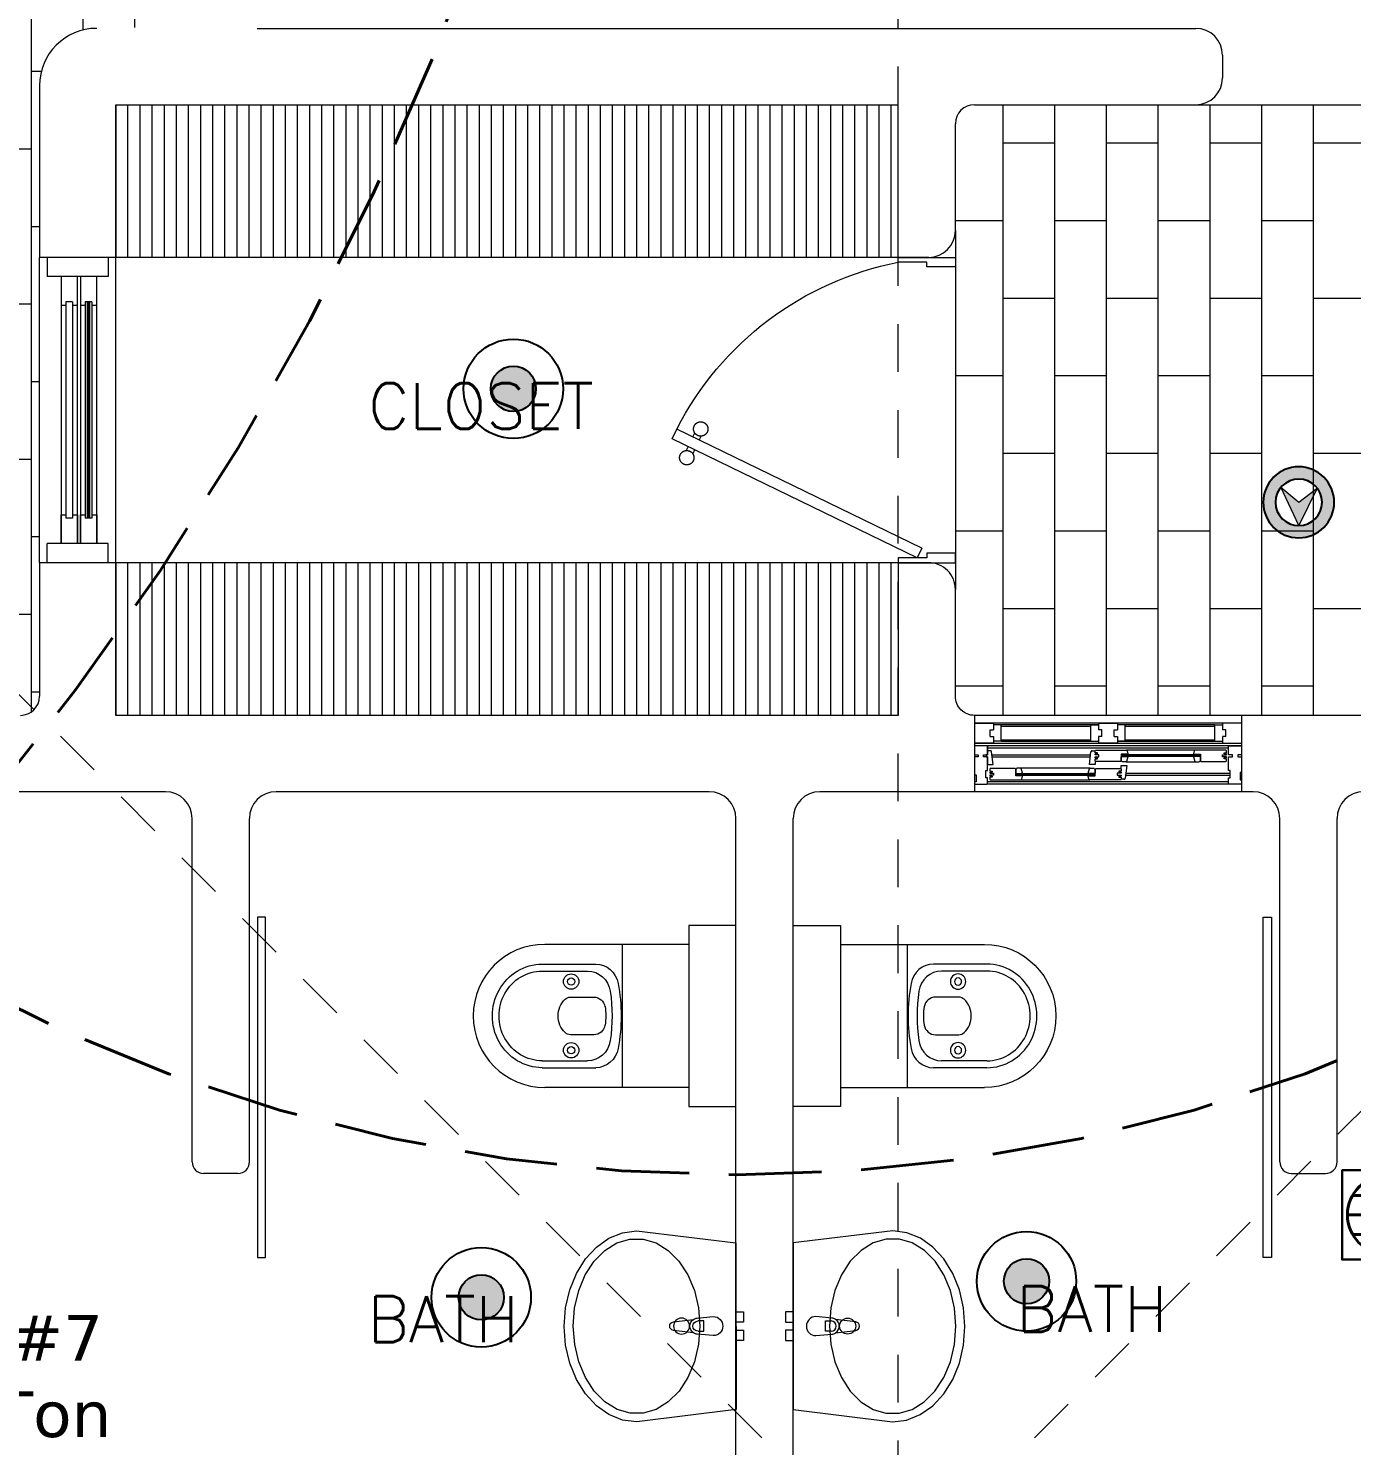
# Model space of a CAD drawing. Header units: metres. Extents: x 14 to 2416, y -346 to 476.
# Drawn here: x 30.022 to 33.49, y -151.996 to -148.283 of the extents above; entities that cross this region are included whole.
import ezdxf

# ---------------------------------------------------------------- set-up
doc = ezdxf.new("R2010")
doc.units = ezdxf.units.M
for name, pattern in [('0', [0]), ('Dash Style-2', [0.694425, 0.48607, -0.208355]), ('HIDDEN2', [0.1875, 0.125, -0.0625])]:
    doc.linetypes.add(name, pattern=pattern)
doc.layers.get('0').update_dxf_attribs({"linetype": '0', "lineweight": 20})
for name, color, linetype, lineweight in [('A-ANNO-TEXT', 20, 'Continuous', 13), ('A-DOOR', 35, 'Continuous', 5), ('A-WALL', 250, 'Continuous', 20), ('baños', 251, 'Continuous', 0), ('closets', 253, 'Continuous', 0), ('cristales', 131, 'Continuous', 0), ('E Base Registro', 8, 'Continuous', 30), ('E Salida AAcond', 144, 'Continuous', 40), ('E Tuberia Emp Piso', 24, 'Dash Style-2', 40), ('MAVA', 1, 'Continuous', 15), ('piscina', 131, 'Continuous', 0), ('piso', 253, 'Continuous', 0), ('textos', 7, 'Continuous', 0)]:
    doc.layers.add(name, color=color, linetype=linetype, lineweight=lineweight)
doc.layers.add('hatch piso', color=253, linetype='Continuous', lineweight=0, transparency=0.7)
doc.layers.add('MAVA LUM', color=1, linetype='Continuous')
doc.layers.add('MAVA Luminarias', color=1, linetype='Continuous')
doc.layers.add('Techos 1', color=7, linetype='HIDDEN2', lineweight=9, true_color=0x42391a)
doc.styles.add('DIMTEXT', font='dim.shx', dxfattribs={"width": 0.75})
doc.styles.get("Standard").update_dxf_attribs({"font": 'arial.ttf', "height": 0.1875})

# ---------------------------------------------------------------- blocks, each defined once
blk = doc.blocks.new('A$C95be60c7')
at = {"layer": 'A-DOOR'}
for p, q in [((0.4752, 0.7426), (0.4497, 0.7302)), ((0.762, 0.0876), (0.4497, 0.7302)), ((0.7875, 0.1), (0.4752, 0.7426)), ((0.4703, 0.6879), (0.4601, 0.6829)), ((0.4785, 0.671), (0.4683, 0.666)), ((0.4958, 0.7003), (0.506, 0.7052)), ((0.504, 0.6833), (0.5143, 0.6883)), ((0.762, 0.0876), (0.7875, 0.1))]:
    blk.add_line(p, q, dxfattribs=at)
for points in [[(0, 0), (0.025, 0), (0.025, 0.075), (0.0125, 0.075), (0.0125, 0.15), (0, 0.15), (0, 0)], [(0.8, 0), (0.775, 0), (0.775, 0.075), (0.7875, 0.075), (0.7875, 0.15), (0.8, 0.15), (0.8, 0)]]:
    blk.add_lwpolyline(points, dxfattribs=at)
blk.add_arc((0.8309, -0.0119), 0.8343, 117.1874, 168.8099, dxfattribs=at)
for points in [[(0.506, 0.7039), (0.506, 0.709), (0.511, 0.7177), (0.5198, 0.7227), (0.5298, 0.7227), (0.5386, 0.7177), (0.5436, 0.7089), (0.5436, 0.6989), (0.5386, 0.6901), (0.5298, 0.6851), (0.5197, 0.6851), (0.511, 0.6901), (0.506, 0.6989), (0.506, 0.7039)], [(0.4307, 0.6673), (0.4307, 0.6724), (0.4358, 0.6811), (0.4445, 0.6861), (0.4546, 0.6861), (0.4633, 0.6811), (0.4684, 0.6724), (0.4683, 0.6623), (0.4633, 0.6535), (0.4546, 0.6485), (0.4445, 0.6485), (0.4357, 0.6536), (0.4307, 0.6623), (0.4307, 0.6673)]]:
    blk.add_open_spline(points, degree=2, dxfattribs=at)
blk = doc.blocks.new('A$Cbbaa2d29')
at = {"layer": 'baños'}
for p, q in [((0.0499, 0.1234), (0.0499, 0.5009)), ((0.1017, 0.5075), (0.1017, 0.3676)), ((0.1199, 0.5075), (0.1199, 0.3887)), ((0.3549, 0.5075), (0.3549, 0.3887)), ((0.373, 0.5075), (0.373, 0.3676)), ((0.4249, 0.1234), (0.4249, 0.5009)), ((0.1881, 0.3727), (0.1881, 0.434)), ((0.2866, 0.434), (0.2866, 0.3727)), ((0.4249, 0.2984), (0.0499, 0.2984))]:
    blk.add_line(p, q, dxfattribs=at)
blk.add_lwpolyline([(0, 0.1234), (0, 0), (0.4747, 0), (0.4747, 0.1234)], close=True, dxfattribs=at)
for centre, radius in [((0.1474, 0.4318), 0.0201), ((0.3274, 0.4318), 0.0201), ((0.1474, 0.4318), 0.00947), ((0.3274, 0.4318), 0.00947)]:
    blk.add_circle(centre, radius, dxfattribs=at)
blk.add_arc((0.2374, 0.5009), 0.1875, 0, 180, dxfattribs=at)
at = {"layer": 'baños', "extrusion": (0, 0, -1)}
for centre, major_axis, ratio, start_param, end_param in [((0.2374, 0.5075), (-0.1356, 0), 0.964958, 0, 3.141593), ((0.2374, 0.5075), (-0.1175, 0), 0.964958, 0, 3.141593), ((0.2084, 0.434), (-0.0203, 0), 0.98668, 0, 0.757183), ((0.2374, 0.407), (0.0601, 0), 0.98668, 3.898776, 5.526002), ((0.2663, 0.434), (0.0203, 0), 0.98668, -0.757183, 0), ((0.182, 0.3887), (0.0622, 0), 0.964958, 1.721071, 3.141593), ((0.2185, 0.3727), (0.0304, 0), 0.98668, 1.75053, 3.141593), ((0.2562, 0.3727), (0.0304, 0), 0.98668, 0, 1.391062), ((0.2927, 0.3887), (-0.0622, 0), 0.964958, 3.141593, 4.562115), ((0.1639, 0.3676), (0.0622, 0), 0.964958, 1.761771, 3.141593), ((0.2374, 0.4749), (0.1357, 0), 0.98668, 1.391062, 1.75053), ((0.3108, 0.3676), (0.0622, 0), 0.964958, 0, 1.379822), ((0.2374, 0.7342), (0.4491, 0), 0.964958, 1.379822, 1.761771), ((0.2374, 0.7413), (-0.4317, 0), 0.964958, 4.562115, 4.862663)]:
    blk.add_ellipse(centre, major_axis=major_axis, ratio=ratio, start_param=start_param, end_param=end_param, dxfattribs=at)
blk = doc.blocks.new('Basin 22')
at = {"layer": 'baños'}
for p, q in [((-218.5, 0), (-250.6, -260.4)), ((218.5, 0), (-218.5, 0)), ((-10.5, 20), (-37.5, 20)), ((-37.5, 20), (-37.5, 0)), ((-37.5, 0), (-10.5, 0)), ((-10.5, 0), (-10.5, 20)), ((37.5, 20), (10.5, 20)), ((10.5, 20), (10.5, 0)), ((10.5, 0), (37.5, 0)), ((37.5, 0), (37.5, 20)), ((250, -260.4), (218.5, 0)), ((-218.4, -0.4), (-218.5, -0.4)), ((-218.4, -0.4), (-218.5, -0.4)), ((218.5, -0.4), (218.4, -0.4)), ((218.5, -0.4), (218.4, -0.4)), ((-25, -59.4), (-21, -101.4)), ((21, -101.4), (25, -59.4)), ((-93.2, -108.9), (-134.7, -126.2)), ((-47.6, -98.2), (-93.2, -108.9)), ((0, -94.6), (-47.6, -98.2)), ((-17.7, -110.9), (-11.1, -163.8)), ((-13.6, -99.2), (-13.6, -84.3)), ((-13.6, -84.3), (13.6, -84.3)), ((47.6, -98.2), (0, -94.6)), ((11.1, -163.8), (17.7, -110.9)), ((13.6, -84.3), (13.6, -99.2)), ((93.2, -108.9), (47.6, -98.2)), ((134.7, -126.2), (93.2, -108.9)), ((-134.7, -126.2), (-170.3, -149.4)), ((170.3, -149.4), (134.7, -126.2)), ((-198.5, -177.5), (-218, -209.2)), ((-170.3, -149.4), (-198.5, -177.5)), ((198.5, -177.5), (170.3, -149.4)), ((218, -209.2), (198.5, -177.5)), ((-218, -209.2), (-227.9, -243.1)), ((227.9, -243.1), (218, -209.2)), ((-227.9, -243.1), (-227.9, -277.8)), ((227.9, -277.8), (227.9, -243.1)), ((-250.6, -260.4), (-245.8, -297.4)), ((-227.9, -277.8), (-218, -311.7)), ((218, -311.7), (227.9, -277.8)), ((244.6, -297.4), (249.4, -260.4)), ((-245.8, -297.4), (-231.6, -333)), ((-231.6, -333), (-208.5, -365.7)), ((-218, -311.7), (-198.5, -343.4)), ((198.5, -343.4), (218, -311.7)), ((207.3, -365.7), (230.4, -333)), ((230.4, -333), (244.6, -297.4)), ((-208.5, -365.7), (-177.4, -394.5)), ((-198.5, -343.4), (-170.3, -371.4)), ((170.3, -371.4), (198.5, -343.4)), ((176.2, -394.5), (207.3, -365.7)), ((-177.4, -394.5), (-139.5, -418.1)), ((-170.3, -371.4), (-134.7, -394.6)), ((-134.7, -394.6), (-93.2, -412)), ((93.2, -412), (134.7, -394.6)), ((134.7, -394.6), (170.3, -371.4)), ((138.3, -418.1), (176.2, -394.5)), ((-139.5, -418.1), (-96.3, -435.6)), ((-96.3, -435.6), (-49.4, -446.4)), ((-93.2, -412), (-47.6, -422.7)), ((-47.6, -422.7), (0, -426.3)), ((0, -426.3), (47.6, -422.7)), ((47.6, -422.7), (93.2, -412)), ((48.2, -446.4), (95.1, -435.6)), ((95.1, -435.6), (138.3, -418.1)), ((-49.4, -446.4), (-0.6, -450)), ((-0.6, -450), (48.2, -446.4))]:
    blk.add_line(p, q, dxfattribs=at)
blk.add_circle((0, -142.6), 21, dxfattribs=at)
for centre, radius, start, end in [((0, -59.4), 25, 0, 180), ((0, -99.5), 21.1, 185.1696, 212.771), ((0, -99.5), 21.1, 212.771, 327.229), ((0, -99.2), 13.6, 180, 0), ((0, -99.5), 21.1, 327.229, 354.8304), ((0, -162.4), 11.2, 187.1389, 352.8611)]:
    blk.add_arc(centre, radius, start, end, dxfattribs=at)
blk = doc.blocks.new('Fenton Bead')
at = {"color": 7}
blk.add_lwpolyline([(2.1, 12.5, -0.341999), (0.2, 11), (0, 10.7), (0, 1), (1, 0), (18, 0), (18, 0.5), (14.7, 12.9, 0.339454), (13.2, 14), (4.1, 14, 0.341999)], format="xyb", close=True, dxfattribs=at)
blk = doc.blocks.new('A$C6ca19f56')
at = {"layer": 'A-DOOR', "color": 7}
for p, q in [((0.7, 0.2), (0, 0.2)), ((0.0325, 0.12), (0, 0.12)), ((0, 0.12), (0, 0.097)), ((0.7, 0.12), (0, 0.12)), ((0.034, 0.1185), (0.0325, 0.12)), ((0.034, 0.097), (0.034, 0.1185)), ((0.034, 0.1185), (0.034, 0.097)), ((0.666, 0.1185), (0.6675, 0.12)), ((0.666, 0.097), (0.666, 0.1185)), ((0.6675, 0.12), (0.7, 0.12)), ((0.7, 0.12), (0.7, 0.097)), ((0, 0.097), (0.01, 0.097)), ((0.01, 0.091), (0, 0.091)), ((0, 0.091), (0, 0.0445)), ((0.01, 0.097), (0.01, 0.091)), ((0.024, 0.091), (0.024, 0.097)), ((0.024, 0.097), (0.034, 0.097)), ((0.034, 0.091), (0.024, 0.091)), ((0.034, 0.097), (0.0305, 0.097)), ((0.0305, 0.097), (0.0305, 0.091)), ((0.0305, 0.091), (0.034, 0.091)), ((0.0417, 0.1075), (0.034, 0.1075)), ((0.034, 0.0555), (0.034, 0.091)), ((0.034, 0.091), (0.034, 0.0715)), ((0.049, 0.0715), (0.0447, 0.1047)), ((0.301, 0.0715), (0.3053, 0.1047)), ((0.3083, 0.1075), (0.316, 0.1075)), ((0.316, 0.1075), (0.3175, 0.109)), ((0.316, 0.102), (0.316, 0.1075)), ((0.322, 0.102), (0.316, 0.102)), ((0.316, 0.097), (0.316, 0.0993)), ((0.316, 0.0993), (0.322, 0.0993)), ((0.326, 0.097), (0.316, 0.097)), ((0.316, 0.089), (0.316, 0.091)), ((0.316, 0.091), (0.326, 0.091)), ((0.322, 0.089), (0.316, 0.089)), ((0.316, 0.0805), (0.316, 0.0863)), ((0.316, 0.0863), (0.322, 0.0863)), ((0.3175, 0.079), (0.316, 0.0805)), ((0.316, 0.0805), (0.316, 0.0715)), ((0.3175, 0.109), (0.3981, 0.109)), ((0.3825, 0.079), (0.3175, 0.079)), ((0.322, 0.0993), (0.322, 0.102)), ((0.322, 0.0863), (0.322, 0.089)), ((0.326, 0.091), (0.326, 0.097)), ((0.384, 0.0805), (0.3825, 0.079)), ((0.4015, 0.098), (0.384, 0.098)), ((0.384, 0.098), (0.384, 0.0805)), ((0.384, 0.095), (0.389, 0.095)), ((0.384, 0.095), (0.389, 0.095)), ((0.389, 0.097), (0.395, 0.093)), ((0.389, 0.093), (0.395, 0.097)), ((0.3972, 0.078), (0.5788, 0.078)), ((0.3981, 0.109), (0.4, 0.1075)), ((0.5779, 0.109), (0.3981, 0.109)), ((0.4, 0.1075), (0.402, 0.0995)), ((0.402, 0.0985), (0.4015, 0.098)), ((0.402, 0.0995), (0.402, 0.0985)), ((0.576, 0.1075), (0.574, 0.0995)), ((0.574, 0.0995), (0.574, 0.0985)), ((0.574, 0.0985), (0.5745, 0.098)), ((0.5745, 0.098), (0.592, 0.098)), ((0.5779, 0.109), (0.576, 0.1075)), ((0.6585, 0.109), (0.5779, 0.109)), ((0.587, 0.097), (0.581, 0.093)), ((0.587, 0.093), (0.581, 0.097)), ((0.592, 0.095), (0.587, 0.095)), ((0.592, 0.095), (0.587, 0.095)), ((0.592, 0.098), (0.592, 0.0805)), ((0.592, 0.0805), (0.5935, 0.079)), ((0.5935, 0.079), (0.6585, 0.079)), ((0.65, 0.091), (0.65, 0.097)), ((0.65, 0.097), (0.66, 0.097)), ((0.66, 0.091), (0.65, 0.091)), ((0.654, 0.0993), (0.654, 0.102)), ((0.654, 0.102), (0.66, 0.102)), ((0.66, 0.0993), (0.654, 0.0993)), ((0.654, 0.0863), (0.654, 0.089)), ((0.654, 0.089), (0.66, 0.089)), ((0.66, 0.0863), (0.654, 0.0863)), ((0.66, 0.1075), (0.6585, 0.109)), ((0.6585, 0.079), (0.66, 0.0805)), ((0.66, 0.102), (0.66, 0.1075)), ((0.66, 0.097), (0.66, 0.0993)), ((0.66, 0.089), (0.66, 0.091)), ((0.66, 0.0805), (0.66, 0.0863)), ((0.676, 0.097), (0.666, 0.097)), ((0.666, 0.0555), (0.666, 0.091)), ((0.666, 0.091), (0.676, 0.091)), ((0.676, 0.091), (0.676, 0.097)), ((0.7, 0.097), (0.69, 0.097)), ((0.69, 0.097), (0.69, 0.091)), ((0.69, 0.091), (0.7, 0.091)), ((0.7, 0.091), (0.7, 0.0505)), ((0, 0.0445), (0.004, 0.0445)), ((0.004, 0.0445), (0.004, 0.0255)), ((0.03, 0.0365), (0.03, 0.0555)), ((0.03, 0.0555), (0.034, 0.0555)), ((0.034, 0.0715), (0.049, 0.0715)), ((0.0415, 0.061), (0.04, 0.0595)), ((0.04, 0.0595), (0.04, 0.0537)), ((0.04, 0.0537), (0.046, 0.0537)), ((0.046, 0.051), (0.04, 0.051)), ((0.04, 0.051), (0.04, 0.049)), ((0.04, 0.049), (0.05, 0.049)), ((0.05, 0.043), (0.04, 0.043)), ((0.04, 0.043), (0.04, 0.0407)), ((0.04, 0.0407), (0.046, 0.0407)), ((0.046, 0.038), (0.04, 0.038)), ((0.04, 0.038), (0.04, 0.0325)), ((0.1065, 0.061), (0.0415, 0.061)), ((0.046, 0.0537), (0.046, 0.051)), ((0.046, 0.0407), (0.046, 0.038)), ((0.05, 0.049), (0.05, 0.043)), ((0.108, 0.0595), (0.1065, 0.061)), ((0.108, 0.042), (0.108, 0.0595)), ((0.108, 0.045), (0.113, 0.045)), ((0.108, 0.045), (0.113, 0.045)), ((0.1255, 0.042), (0.108, 0.042)), ((0.113, 0.043), (0.119, 0.047)), ((0.113, 0.047), (0.119, 0.043)), ((0.3028, 0.062), (0.1212, 0.062)), ((0.124, 0.0325), (0.126, 0.0405)), ((0.126, 0.0415), (0.1255, 0.042)), ((0.126, 0.0405), (0.126, 0.0415)), ((0.298, 0.0415), (0.2985, 0.042)), ((0.298, 0.0405), (0.298, 0.0415)), ((0.3, 0.0325), (0.298, 0.0405)), ((0.2985, 0.042), (0.316, 0.042)), ((0.316, 0.0715), (0.301, 0.0715)), ((0.311, 0.043), (0.305, 0.047)), ((0.311, 0.047), (0.305, 0.043)), ((0.316, 0.045), (0.311, 0.045)), ((0.316, 0.045), (0.311, 0.045)), ((0.316, 0.0595), (0.3175, 0.061)), ((0.316, 0.042), (0.316, 0.0595)), ((0.3175, 0.061), (0.3825, 0.061)), ((0.384, 0.049), (0.374, 0.049)), ((0.374, 0.049), (0.374, 0.043)), ((0.374, 0.043), (0.384, 0.043)), ((0.384, 0.0537), (0.378, 0.0537)), ((0.378, 0.0537), (0.378, 0.051)), ((0.378, 0.051), (0.384, 0.051)), ((0.384, 0.0407), (0.378, 0.0407)), ((0.378, 0.0407), (0.378, 0.038)), ((0.378, 0.038), (0.384, 0.038)), ((0.3825, 0.061), (0.384, 0.0595)), ((0.384, 0.0595), (0.384, 0.0685)), ((0.384, 0.0685), (0.399, 0.0685)), ((0.384, 0.0595), (0.384, 0.0537)), ((0.384, 0.051), (0.384, 0.049)), ((0.384, 0.043), (0.384, 0.0407)), ((0.384, 0.038), (0.384, 0.0325)), ((0.399, 0.0685), (0.3947, 0.0353)), ((0.67, 0.0555), (0.666, 0.0555)), ((0.67, 0.0365), (0.67, 0.0555)), ((0.7, 0.0505), (0.696, 0.0505)), ((0.696, 0.0505), (0.696, 0.0315)), ((0.004, 0.0255), (0, 0.0255)), ((0, 0.0255), (0, 0.0215)), ((0, 0.0215), (0.0015, 0.02)), ((0.7, 0), (0, 0)), ((0.0015, 0.02), (0.0325, 0.02)), ((0.034, 0.0365), (0.03, 0.0365)), ((0.0325, 0.02), (0.034, 0.0215)), ((0.6675, 0.02), (0.0325, 0.02)), ((0.034, 0.0215), (0.034, 0.0365)), ((0.04, 0.0325), (0.0415, 0.031)), ((0.0415, 0.031), (0.1221, 0.031)), ((0.1221, 0.031), (0.124, 0.0325)), ((0.1221, 0.031), (0.3019, 0.031)), ((0.3019, 0.031), (0.3, 0.0325)), ((0.3825, 0.031), (0.3019, 0.031)), ((0.384, 0.0325), (0.3825, 0.031)), ((0.3917, 0.0325), (0.384, 0.0325)), ((0.666, 0.0215), (0.666, 0.0365)), ((0.666, 0.0365), (0.67, 0.0365)), ((0.6675, 0.02), (0.666, 0.0215)), ((0.6985, 0.02), (0.6675, 0.02)), ((0.696, 0.0315), (0.7, 0.0315)), ((0.7, 0.0215), (0.6985, 0.02)), ((0.7, 0.0315), (0.7, 0.0215))]:
    blk.add_line(p, q, dxfattribs=at)
at = {"layer": 'A-DOOR', "extrusion": (0, 0, -1)}
for p, q in [((0.7, 0.18), (0, 0.18)), ((0.0413, 0.1622), (0.05, 0.1622)), ((0.0413, 0.1448), (0.0413, 0.1622)), ((0.3337, 0.1622), (0.325, 0.1622)), ((0.3337, 0.1448), (0.3337, 0.1622)), ((0.3663, 0.1622), (0.375, 0.1622)), ((0.3663, 0.1448), (0.3663, 0.1622)), ((0.6587, 0.1622), (0.65, 0.1622)), ((0.6587, 0.1448), (0.6587, 0.1622)), ((0, 0.127), (0.7, 0.127)), ((0.0413, 0.1448), (0.05, 0.1448)), ((0.3337, 0.1448), (0.325, 0.1448)), ((0.3663, 0.1448), (0.375, 0.1448)), ((0.6587, 0.1448), (0.65, 0.1448))]:
    blk.add_line(p, q, dxfattribs=at)
at = {"layer": 'A-DOOR'}
for p, q in [((0.07, 0.175), (0.05, 0.175)), ((0.07, 0.132), (0.07, 0.175)), ((0.305, 0.1711), (0.07, 0.1711)), ((0.07, 0.1359), (0.07, 0.1711)), ((0.305, 0.132), (0.305, 0.175)), ((0.305, 0.175), (0.325, 0.175)), ((0.305, 0.1359), (0.305, 0.1711)), ((0.395, 0.175), (0.375, 0.175)), ((0.395, 0.132), (0.395, 0.175)), ((0.63, 0.1711), (0.395, 0.1711)), ((0.395, 0.1359), (0.395, 0.1711)), ((0.63, 0.132), (0.63, 0.175)), ((0.63, 0.175), (0.65, 0.175)), ((0.63, 0.1359), (0.63, 0.1711)), ((0.07, 0.132), (0.05, 0.132)), ((0.07, 0.1359), (0.305, 0.1359)), ((0.305, 0.132), (0.325, 0.132)), ((0.395, 0.132), (0.375, 0.132)), ((0.395, 0.1359), (0.63, 0.1359)), ((0.63, 0.132), (0.65, 0.132))]:
    blk.add_line(p, q, dxfattribs=at)
at = {"layer": 'A-DOOR', "color": 9, "true_color": 0xc7c8ca}
for p, q in [((0.325, 0.175), (0.07, 0.175)), ((0.63, 0.175), (0.375, 0.175)), ((0.07, 0.132), (0.325, 0.132)), ((0.375, 0.132), (0.63, 0.132))]:
    blk.add_line(p, q, dxfattribs=at)
at = {"layer": 'A-DOOR', "color": 8}
for p, q in [((0.666, 0.114), (0.034, 0.114)), ((0.0457, 0.097), (0.3043, 0.097)), ((0.0465, 0.091), (0.3035, 0.091)), ((0.3957, 0.043), (0.67, 0.043)), ((0.3965, 0.049), (0.67, 0.049)), ((0.666, 0.026), (0.034, 0.026))]:
    blk.add_line(p, q, dxfattribs=at)
at = {"layer": 'A-DOOR', "extrusion": (0, 0, -1)}
for points in [[(0, 0.18), (-0.05, 0.18), (-0.05, 0.1622)], [(-0.325, 0.18), (-0.375, 0.18), (-0.375, 0.1622)], [(-0.375, 0.18), (-0.325, 0.18), (-0.325, 0.1622)], [(-0.7, 0.18), (-0.65, 0.18), (-0.65, 0.1622)], [(-0.05, 0.1448), (-0.05, 0.127), (0, 0.127)], [(-0.375, 0.1448), (-0.375, 0.127), (-0.325, 0.127)], [(-0.325, 0.1448), (-0.325, 0.127), (-0.375, 0.127)], [(-0.65, 0.1448), (-0.65, 0.127), (-0.7, 0.127)]]:
    blk.add_lwpolyline(points, dxfattribs=at)
at = {"layer": 'A-DOOR', "color": 7}
for points in [[(0.384, 0.095), (0.389, 0.095), (0.389, 0.095), (0.384, 0.095)], [(0.587, 0.093), (0.389, 0.093), (0.389, 0.097), (0.587, 0.097)], [(0.587, 0.097), (0.389, 0.097), (0.389, 0.093), (0.587, 0.093)], [(0.389, 0.097), (0.395, 0.097), (0.395, 0.093), (0.389, 0.093)], [(0.4015, 0.098), (0.3895, 0.098), (0.3895, 0.097), (0.4015, 0.097)], [(0.4015, 0.093), (0.3895, 0.093), (0.3895, 0.092), (0.4015, 0.092)], [(0.395, 0.097), (0.4, 0.097), (0.4, 0.093), (0.395, 0.093)], [(0.5745, 0.098), (0.5865, 0.098), (0.5865, 0.097), (0.5745, 0.097)], [(0.5745, 0.093), (0.5865, 0.093), (0.5865, 0.092), (0.5745, 0.092)], [(0.581, 0.097), (0.576, 0.097), (0.576, 0.093), (0.581, 0.093)], [(0.587, 0.097), (0.581, 0.097), (0.581, 0.093), (0.587, 0.093)], [(0.592, 0.095), (0.587, 0.095), (0.587, 0.095), (0.592, 0.095)], [(0.108, 0.045), (0.113, 0.045), (0.113, 0.045), (0.108, 0.045)], [(0.113, 0.043), (0.119, 0.043), (0.119, 0.047), (0.113, 0.047)], [(0.113, 0.047), (0.311, 0.047), (0.311, 0.043), (0.113, 0.043)], [(0.113, 0.043), (0.311, 0.043), (0.311, 0.047), (0.113, 0.047)], [(0.1255, 0.047), (0.1135, 0.047), (0.1135, 0.048), (0.1255, 0.048)], [(0.1255, 0.042), (0.1135, 0.042), (0.1135, 0.043), (0.1255, 0.043)], [(0.119, 0.043), (0.124, 0.043), (0.124, 0.047), (0.119, 0.047)], [(0.2985, 0.047), (0.3105, 0.047), (0.3105, 0.048), (0.2985, 0.048)], [(0.2985, 0.042), (0.3105, 0.042), (0.3105, 0.043), (0.2985, 0.043)], [(0.305, 0.043), (0.3, 0.043), (0.3, 0.047), (0.305, 0.047)], [(0.311, 0.043), (0.305, 0.043), (0.305, 0.047), (0.311, 0.047)], [(0.316, 0.045), (0.311, 0.045), (0.311, 0.045), (0.316, 0.045)]]:
    blk.add_lwpolyline(points, close=True, dxfattribs=at)
for centre, start, end in [((0.0417, 0.1045), 4.2891, 90.0015), ((0.3083, 0.1045), 89.9985, 175.7109), ((0.3917, 0.0355), 269.9985, 355.7109)]:
    blk.add_arc(centre, 0.003, start, end, dxfattribs=at)
at = {"layer": 'cristales', "const_width": 0.004}
for points in [[(0.576, 0.095), (0.4, 0.095)], [(0.124, 0.045), (0.3, 0.045)]]:
    blk.add_lwpolyline(points, dxfattribs=at)
at = {"layer": 'A-DOOR', "color": 7, "yscale": 0.001000000023175567, "zscale": 0.001000000023175567, "rotation": 180}
for p, xscale in [((0.384, 0.092), -0.001000000023175567), ((0.592, 0.092), 0.001000000023175567)]:
    blk.add_blockref('Fenton Bead', p, dxfattribs=dict(at, xscale=xscale))
at = {"layer": 'A-DOOR', "color": 7, "yscale": 0.001000000023175567, "zscale": 0.001000000023175567}
for p, xscale in [((0.108, 0.048), 0.001000000023175567), ((0.316, 0.048), -0.001000000023175567)]:
    blk.add_blockref('Fenton Bead', p, dxfattribs=dict(at, xscale=xscale))
blk = doc.blocks.new('PL BASE 1N NASAS 09')
at = {"layer": 'closets', "transparency": 33554687}
h = blk.add_hatch(dxfattribs=at)
h.set_pattern_fill('LINE', color=256, scale=0.01, angle=90)
h.set_pattern_definition([(90, (-228.034673, 138.20951), (-0.03175, 2e-18), [])])
h.paths.add_polyline_path([(-120.1311, -47.2498), (-118.0815, -47.2498), (-118.0815, -47.6498), (-120.1311, -47.6498)])
h = blk.add_hatch(dxfattribs=at)
h.set_pattern_fill('LINE', color=256, scale=0.01, angle=90)
h.set_pattern_definition([(90, (-228.034673, 137.009548), (-0.03175, 2e-18), [])])
h.paths.add_polyline_path([(-120.1315, -48.4498), (-118.0811, -48.4498), (-118.0811, -48.8497), (-120.1315, -48.8497)])
at = {"layer": 'A-DOOR'}
for p, q in [((-120.3311, -48.4498), (-120.3311, -47.6498)), ((-120.3111, -47.6498), (-120.3111, -47.6998)), ((-120.1511, -47.6498), (-120.1511, -47.6998)), ((-120.1311, -48.4498), (-120.1311, -47.6498)), ((-120.1511, -47.6998), (-120.3111, -47.6998)), ((-120.2746, -47.6998), (-120.2746, -48.3998)), ((-120.2317, -48.3998), (-120.2317, -47.6998)), ((-120.2241, -47.6998), (-120.2241, -48.3998)), ((-120.1811, -48.3998), (-120.1811, -47.6998)), ((-120.2619, -47.7666), (-120.2619, -48.333)), ((-120.2445, -47.7666), (-120.2619, -47.7666)), ((-120.2445, -47.7666), (-120.2445, -48.333)), ((-120.2113, -47.7666), (-120.2113, -48.333)), ((-120.1939, -47.7666), (-120.2113, -47.7666)), ((-120.1939, -47.7666), (-120.1939, -48.333)), ((-120.2445, -48.333), (-120.2619, -48.333)), ((-120.1939, -48.333), (-120.2113, -48.333)), ((-120.1511, -48.3998), (-120.3111, -48.3998)), ((-120.3111, -48.4498), (-120.3111, -48.3998)), ((-120.1511, -48.4498), (-120.1511, -48.3998))]:
    blk.add_line(p, q, dxfattribs=at)
for points in [[(-120.2445, -47.7749), (-120.2317, -47.7749), (-120.2317, -47.6998), (-120.2746, -47.6998), (-120.2746, -47.7749), (-120.2619, -47.7749)], [(-120.1939, -47.7749), (-120.1811, -47.7749), (-120.1811, -47.6998), (-120.2241, -47.6998), (-120.2241, -47.7749), (-120.2113, -47.7749)], [(-120.2445, -48.3243), (-120.2317, -48.3243), (-120.2317, -48.3998), (-120.2746, -48.3998), (-120.2746, -48.3243), (-120.2619, -48.3243)], [(-120.1939, -48.3243), (-120.1811, -48.3243), (-120.1811, -48.3998), (-120.2241, -48.3998), (-120.2241, -48.3243), (-120.2113, -48.3243)]]:
    blk.add_lwpolyline(points, dxfattribs=at)
for points in [[(-119.7386, -49.3782), (-119.7603, -49.3782), (-119.7603, -50.2702), (-119.7386, -50.2702)], [(-117.1245, -49.3782), (-117.1028, -49.3782), (-117.1028, -50.2702), (-117.1245, -50.2702)]]:
    blk.add_lwpolyline(points, close=True, dxfattribs=at)
at = {"layer": 'A-WALL'}
for p, q in [((-119.7611, -47.0498), (-117.3011, -47.0498)), ((-117.2311, -47.1198), (-117.2311, -47.1798)), ((-120.3311, -47.1998), (-120.3311, -47.6498)), ((-120.1311, -47.2498), (-118.0811, -47.2498)), ((-120.1311, -47.2498), (-120.1311, -47.6498)), ((-118.0811, -47.6498), (-118.0811, -47.2498)), ((-117.8811, -47.2498), (-117.3011, -47.2498)), ((-117.9311, -47.5798), (-117.9311, -47.2998)), ((-120.1311, -47.6498), (-120.3311, -47.6498)), ((-118.0011, -47.6498), (-118.0811, -47.6498)), ((-120.3311, -48.4498), (-120.3311, -48.7997)), ((-120.1311, -48.4498), (-120.3311, -48.4498)), ((-120.1311, -48.4498), (-120.1311, -48.8497)), ((-117.8811, -48.8497), (-117.8811, -49.0497)), ((-117.1811, -48.8497), (-117.1811, -49.0497)), ((-120.0011, -49.0497), (-122.1611, -49.0497)), ((-118.5761, -49.0497), (-119.7111, -49.0497)), ((-117.8811, -49.0497), (-118.2861, -49.0497)), ((-117.1511, -49.0497), (-117.1811, -49.0497)), ((-119.9311, -50.0197), (-119.9311, -49.1197)), ((-119.7811, -50.0197), (-119.7811, -49.1197)), ((-118.5061, -51.7797), (-118.5061, -49.1197)), ((-118.3561, -51.7797), (-118.3561, -49.1197)), ((-117.0811, -50.0197), (-117.0811, -49.1197)), ((-116.9311, -50.0197), (-116.9311, -49.1197)), ((-119.8111, -50.0497), (-119.9011, -50.0497)), ((-117.0511, -50.0497), (-116.9611, -50.0497))]:
    blk.add_line(p, q, dxfattribs=at)
blk.add_lwpolyline([(-117.5311, -48.8497), (-117.8811, -48.8497, -0.414214), (-117.9311, -48.7997), (-117.9311, -48.5198, 0.414214), (-118.0011, -48.4498), (-118.0811, -48.4498), (-118.0811, -48.8497), (-120.1311, -48.8497)], format="xyb", dxfattribs=at)
blk.add_lwpolyline([(-116.6311, -48.8497), (-117.1811, -48.8497)], dxfattribs=at)
for centre, radius, start, end in [((-120.1811, -47.1998), 0.15, 90, 180), ((-117.3011, -47.1198), 0.07, 0, 90), ((-117.3011, -47.1798), 0.07, 270, 0), ((-117.8811, -47.2998), 0.05, 90, 180), ((-118.0011, -47.5798), 0.07, 270, 360), ((-120.3811, -48.7997), 0.05, 270, 360), ((-120.0011, -49.1197), 0.07, 360, 90), ((-119.7111, -49.1197), 0.07, 90, 180), ((-118.5761, -49.1197), 0.07, 360, 90), ((-118.2861, -49.1197), 0.07, 90, 180), ((-117.1511, -49.1197), 0.07, 0, 90), ((-116.8611, -49.1197), 0.07, 90, 180), ((-119.9011, -50.0197), 0.03, 180, 270), ((-119.8111, -50.0197), 0.03, 270, 360), ((-117.0511, -50.0197), 0.03, 180, 270), ((-116.9611, -50.0197), 0.03, 270, 360)]:
    blk.add_arc(centre, radius, start, end, dxfattribs=at)
at = {"layer": 'closets', "transparency": 33554687}
for p, q in [((-118.0815, -47.6498), (-120.1311, -47.6498)), ((-118.0811, -48.4498), (-120.1311, -48.4498))]:
    blk.add_line(p, q, dxfattribs=at)
at = {"layer": 'piscina', "const_width": 0.01}
blk.add_lwpolyline([(-120.2026, -47.7666), (-120.2026, -48.333)], dxfattribs=at)
at = {"layer": 'piso'}
for p, q in [((-117.3011, -47.2498), (-116.1111, -47.2498)), ((-117.9311, -47.5798), (-117.9311, -48.5198))]:
    blk.add_line(p, q, dxfattribs=at)
at = {"layer": 'Techos 1'}
for p, q in [((-118.0811, -51.0997), (-118.0811, -39.3997)), ((-121.2311, -47.9498), (-118.0811, -51.0997)), ((-114.9311, -47.9497), (-118.0811, -51.0997))]:
    blk.add_line(p, q, dxfattribs=at)
at = {"color": 1}
blk.add_blockref('A$C6ca19f56', (-117.8811, -49.0497), dxfattribs=at)
at = {"layer": 'A-DOOR', "xscale": -1, "rotation": 90}
blk.add_blockref('A$C95be60c7', (-117.9311, -47.6498), dxfattribs=at)
at = {"layer": 'baños', "rotation": 90.00000000000001}
blk.add_blockref('A$Cbbaa2d29', (-118.5061, -49.8745), dxfattribs=at)
at = {"layer": 'baños', "xscale": -1, "rotation": 270}
blk.add_blockref('A$Cbbaa2d29', (-118.356, -49.8745), dxfattribs=at)
at = {"layer": 'baños', "yscale": 0.001000000000057999}
for p, xscale, rotation in [((-118.5061, -50.4497), -0.001000000000057999, 270.0521775938394), ((-118.356, -50.4497), 0.001000000000057999, 89.94782240616065)]:
    blk.add_blockref('Basin 22', p, dxfattribs=dict(at, xscale=xscale, rotation=rotation))
at = {"layer": 'textos', "char_height": 0.15, "width": 3.404877, "attachment_point": 9}
for s, insert in [('\\pxqc;{\\Fromans|c0;\\H0.8x;CLOSET\\H1.25x; }', (-117.4715, -48.0991)), ('\\pxqc;{\\Fromans|c0;\\H0.8x;BATH}', (-115.8713, -50.4651)), ('\\pxqc;{\\Fromans|c0;\\H0.8x;BATH}', (-117.5706, -50.4917))]:
    blk.add_mtext(s, dxfattribs=dict(at, insert=insert))
blk = doc.blocks.new('PL MUEBLES 1N NASAS 09')
at = {"layer": 'hatch piso'}
h = blk.add_hatch(dxfattribs=at)
h.set_pattern_fill('AR-BRSTD', color=256, scale=0.002, angle=-90)
h.set_pattern_definition([(270, (-8.74588, 232.01007), (0.1354836, -2e-17), []), (0, (-8.74588, 232.01007), (0.1354836, 0.2032), [0.1354836, -0.1354836])])
edge = h.paths.add_edge_path()
edge.add_line((62.3305, 47.1481), (63.2305, 47.1481))
edge.add_line((63.2305, 47.1481), (63.2305, 48.4481))
edge.add_line((63.2305, 48.4481), (56.5331, 48.4481))
edge.add_line((56.5331, 48.4481), (56.5331, 48.2731))
edge.add_line((56.5331, 48.2731), (56.3831, 48.2731))
edge.add_line((56.3831, 48.2731), (56.3831, 48.4536))
edge.add_line((56.3831, 48.4536), (54.5879, 48.4536))
edge.add_line((54.5879, 48.4536), (54.5879, 46.9481))
edge.add_line((54.5879, 46.9481), (55.8257, 46.9481))
edge.add_arc((55.8755, 46.9973), 0.07, 180, 224.6727, ccw=False)
edge.add_line((55.8055, 46.9973), (55.8055, 47.1073))
edge.add_arc((55.8755, 47.1073), 0.07, 90, 180, ccw=False)
edge.add_line((55.8755, 47.1773), (55.9855, 47.1773))
edge.add_arc((55.9855, 47.1073), 0.07, 0, 90, ccw=False)
edge.add_line((56.0555, 47.1073), (56.0555, 46.9973))
edge.add_arc((55.9855, 46.9973), 0.07, -44.6727, 0, ccw=False)
edge.add_line((56.0353, 46.9481), (59.0257, 46.9481))
edge.add_arc((59.0755, 46.9973), 0.07, 180, 224.6728, ccw=False)
edge.add_line((59.0055, 46.9973), (59.0055, 47.1073))
edge.add_arc((59.0755, 47.1073), 0.07, 90, 180, ccw=False)
edge.add_line((59.0755, 47.1773), (59.1855, 47.1773))
edge.add_arc((59.1855, 47.1073), 0.07, 0, 90, ccw=False)
edge.add_line((59.2555, 47.1073), (59.2555, 46.9973))
edge.add_arc((59.1855, 46.9973), 0.07, -90, 0, ccw=False)
edge.add_line((59.1855, 46.9273), (59.0755, 46.9273))
edge.add_arc((59.0755, 46.9973), 0.07, 229.9948, 270, ccw=False)
edge.add_line((59.0305, 46.9437), (59.0305, 44.972))
edge.add_arc((59.0755, 44.9184), 0.07, 90, 130.0052, ccw=False)
edge.add_line((59.0755, 44.9884), (59.1855, 44.9884))
edge.add_arc((59.1855, 44.9184), 0.07, 0, 90, ccw=False)
edge.add_line((59.2555, 44.9184), (59.2555, 44.8084))
edge.add_arc((59.1855, 44.8084), 0.07, -90, 0, ccw=False)
edge.add_line((59.1855, 44.7384), (59.0755, 44.7384))
edge.add_arc((59.0755, 44.8084), 0.07, 229.9948, 270, ccw=False)
edge.add_line((59.0305, 44.7548), (59.0305, 41.172))
edge.add_arc((59.0755, 41.1184), 0.07, 90, 130.0052, ccw=False)
edge.add_line((59.0755, 41.1884), (59.1855, 41.1884))
edge.add_arc((59.1855, 41.1184), 0.07, 0, 90, ccw=False)
edge.add_line((59.2555, 41.1184), (59.2555, 41.0084))
edge.add_arc((59.1855, 41.0084), 0.07, -90, 0, ccw=False)
edge.add_line((59.1855, 40.9384), (59.0755, 40.9384))
edge.add_arc((59.0755, 41.0084), 0.07, 180, 270, ccw=False)
edge.add_line((59.0055, 41.0084), (59.0055, 41.1184))
edge.add_arc((59.0755, 41.1184), 0.07, 149.8481, 180, ccw=False)
edge.add_line((59.0149, 41.1535), (56.0391, 41.1535))
edge.add_arc((55.9855, 41.1085), 0.07, 0, 40.0052, ccw=False)
edge.add_line((56.0555, 41.1085), (56.0555, 40.9985))
edge.add_arc((55.9855, 40.9985), 0.07, -90, 0, ccw=False)
edge.add_line((55.9855, 40.9285), (55.8755, 40.9285))
edge.add_arc((55.8755, 40.9985), 0.07, 180, 270, ccw=False)
edge.add_line((55.8055, 40.9985), (55.8055, 41.1085))
edge.add_arc((55.8755, 41.1085), 0.07, 139.9948, 180, ccw=False)
edge.add_line((55.8219, 41.1535), (50.4363, 41.1535))
edge.add_arc((50.3827, 41.1085), 0.07, 0, 40.0052, ccw=False)
edge.add_line((50.4527, 41.1085), (50.4527, 40.9985))
edge.add_arc((50.3827, 40.9985), 0.07, -90, 0, ccw=False)
edge.add_line((50.3827, 40.9285), (50.2727, 40.9285))
edge.add_arc((50.2727, 40.9985), 0.07, 180, 270, ccw=False)
edge.add_line((50.2027, 40.9985), (50.2027, 41.1085))
edge.add_arc((50.2727, 41.1085), 0.07, 139.9948, 180, ccw=False)
edge.add_line((50.2191, 41.1535), (46.4305, 41.1535))
edge.add_line((46.4305, 41.1535), (46.4305, 40.9535))
edge.add_line((46.4305, 40.9535), (44.3305, 40.9535))
edge.add_line((44.3305, 40.9535), (44.3305, 39.3536))
edge.add_line((44.3305, 39.3536), (47.8305, 39.3536))
edge.add_line((47.8305, 39.3536), (47.8305, 38.9536))
edge.add_line((47.8305, 38.9536), (62.3305, 38.9536))
edge.add_line((62.3305, 38.9536), (62.3305, 47.1481))
h = blk.add_hatch(dxfattribs=at)
h.set_pattern_fill('AR-BRSTD', color=256, scale=0.002, angle=-90)
h.set_pattern_definition([(270, (38.70153, 39.36118), (0.1354836, -2e-17), []), (0, (38.70153, 39.36118), (0.1354836, 0.2032), [0.1354836, -0.1354836])])
edge = h.paths.add_edge_path()
edge.add_line((42.2305, 44.7307), (42.2055, 44.7557))
edge.add_line((42.2055, 44.7557), (42.0805, 44.7557))
edge.add_arc((42.0805, 44.9057), 0.15, 180, 270, ccw=False)
edge.add_line((41.9305, 44.9057), (41.9305, 46.5503))
edge.add_line((41.9305, 46.5503), (38.7304, 46.5503))
edge.add_line((38.7304, 46.5503), (38.7304, 39.3612))
edge.add_line((38.7304, 39.3612), (41.9305, 39.3612))
edge.add_line((41.9305, 39.3612), (41.9305, 41.0057))
edge.add_arc((42.0805, 41.0057), 0.15, 90, 180, ccw=False)
edge.add_line((42.0805, 41.1557), (42.2305, 41.1557))
edge.add_line((42.2305, 41.1557), (42.2305, 44.7307))
at = {"layer": 'baños'}
blk.add_blockref('PL BASE 1N NASAS 09', (162.2615, 88.2033), dxfattribs=at)
blk = doc.blocks.new('A$Cbef68299')
blk.add_blockref('PL MUEBLES 1N NASAS 09', (-30.7659, -32.0535))
blk = doc.blocks.new('A$Cc5be7df0')
at = {"layer": 'A-ANNO-TEXT'}
blk.add_blockref('A$Cbef68299', (4.1493, 17.337), dxfattribs=at)
blk = doc.blocks.new('SUPERFICIAL')
at = {"layer": 'MAVA LUM'}
h = blk.add_hatch(color=256, dxfattribs=at)
h.dxf.hatch_style = 1
edge = h.paths.add_edge_path()
edge.add_arc((0.0008, 0.0016), 0.059, 0, 360)
for radius in [0.1303, 0.0593]:
    blk.add_circle((0.0008, 0.0016, 0), radius, dxfattribs=at)
at = {"ltscale": 1e-05, "style": 'DIMTEXT', "flags": 1}
blk.add_attdef('MULTIPLICADOR', (0.0928, 0.4687), '', height=0.15, dxfattribs=at)
blk = doc.blocks.new('dl ip')
at = {"layer": 'MAVA', "true_color": 0xf8991e, "transparency": 33554687}
h = blk.add_hatch(color=30, dxfattribs=at)
h.dxf.hatch_style = 1
h.paths.add_polyline_path([(94.7574, -111.2088), (94.7109, -111.2482), (94.6624, -111.2113), (94.7109, -111.3092)])
at = {"layer": 'MAVA Luminarias', "linetype": 'Continuous', "true_color": 0xf8991e}
h = blk.add_hatch(color=30, dxfattribs=at)
h.paths.add_polyline_path([(94.618, -111.2482, 1), (94.8039, -111.2482, 1)])
h.paths.add_polyline_path([(94.7719, -111.2482, -1), (94.6499, -111.2482, -1)], flags=16)
at = {"layer": 'MAVA', "color": 30, "true_color": 0xf8991e}
for p, q in [((94.7109, -111.3092), (94.7574, -111.2088)), ((94.7574, -111.2088), (94.7109, -111.2482)), ((94.7109, -111.2482), (94.6624, -111.2113)), ((94.6624, -111.2113), (94.7109, -111.3092))]:
    blk.add_line(p, q, dxfattribs=at)
at = {"layer": 'MAVA Luminarias', "color": 30, "linetype": 'Continuous', "true_color": 0xf8991e}
for radius in [0.093, 0.061]:
    blk.add_circle((94.7109, -111.2482), radius, dxfattribs=at)
blk = doc.blocks.new('*U451')
at = {"layer": 'E Base Registro'}
blk.add_lwpolyline([(0.3344, 0.1672), (0.3344, -0.1672), (0, -0.1672), (0, 0.1672)], close=True, dxfattribs=at)
at = {"layer": 'E Salida AAcond'}
for p, q in [((0.0394, 0.073), (0.2951, 0.073)), ((0.02, 0), (0.3144, 0)), ((0.0394, -0.073), (0.2951, -0.073))]:
    blk.add_line(p, q, dxfattribs=at)
blk.add_circle((0.1672, 0), 0.1472, dxfattribs=at)

msp = doc.modelspace()

# ---------------------------------------------------------------- linework, layer by layer
at = {"layer": 'E Tuberia Emp Piso', "ltscale": 0.5}
for centre, radius, start, end in [((24.1836, -145.555), 7.4468, 317.26869, 4.25725), ((31.879, -146.9755), 4.3114, 237.4108, 302.5892)]:
    msp.add_arc(centre, radius, start, end, dxfattribs=at)

# ---------------------------------------------------------------- block references
at = {"layer": 'A-ANNO-TEXT'}
msp.add_blockref('A$Cc5be7df0', (14.7377, -174.7201), dxfattribs=at)
msp.add_blockref('A$Cc5be7df0', (14.7377, -174.7201), dxfattribs=at)
at = {"layer": 'E Tuberia Emp Piso', "ltscale": 0.006, "xscale": 0.7000000000000001, "yscale": 0.7000000000000001, "zscale": 0.7000000000000001}
msp.add_blockref('*U451', (33.4648, -151.3916), dxfattribs=at)
at = {"layer": 'MAVA Luminarias'}
for p in [(31.2924, -149.2291, 0), (31.2924, -149.2291, 0), (32.6371, -151.5673, 0), (32.6371, -151.5673, 0), (31.2083, -151.6093, 0), (31.2083, -151.6093, 0)]:
    msp.add_blockref('SUPERFICIAL', p, dxfattribs=at)
at = {"layer": 'MAVA Luminarias', "xscale": -1}
msp.add_blockref('dl ip', (128.0621, -38.2766), dxfattribs=at)
msp.add_blockref('dl ip', (128.0621, -38.2766), dxfattribs=at)

# ---------------------------------------------------------------- texts
at = {"layer": 'E Salida AAcond', "insert": (29.9563, -151.8147), "char_height": 0.12, "width": 0.570653, "attachment_point": 5}
msp.add_mtext('{\\fVerdana|b0|i0|c0|p34;A/A#7\\P1.0Ton}', dxfattribs=at)

doc.saveas('drawing.dxf')
